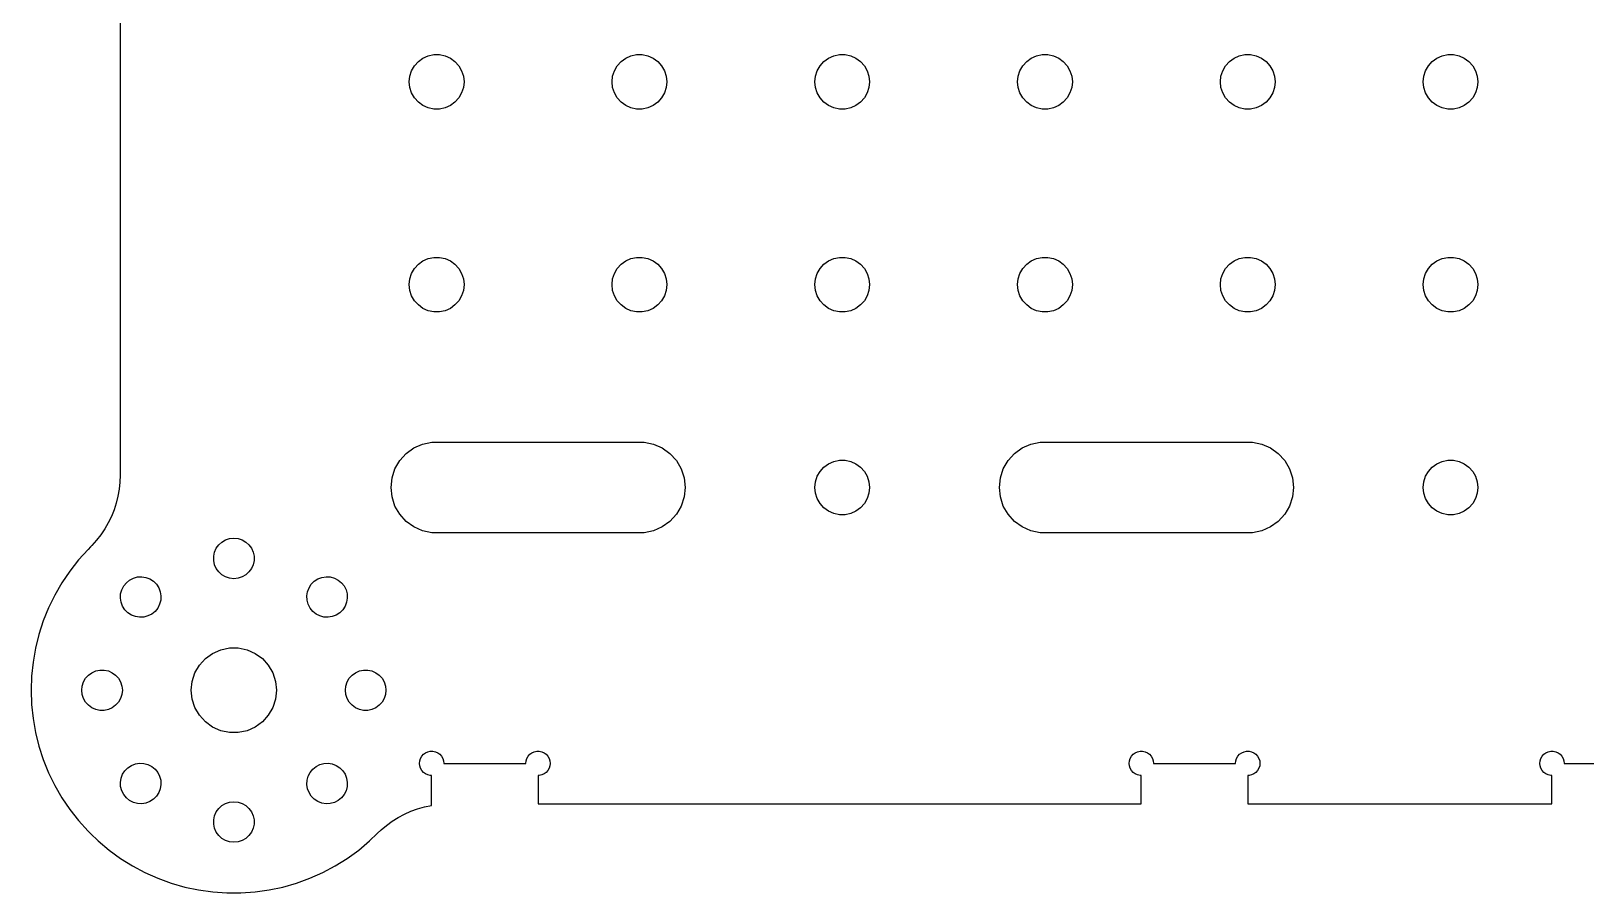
# Model space of a CAD drawing. Header units: metres. Extents: x -10 to 160, y -10 to 160.
# Drawn here: x -10 to 66.7, y -10 to 32.5 of the extents above; entities that cross this region are included whole.
import ezdxf

# ---------------------------------------------------------------- set-up
doc = ezdxf.new("R2010")
doc.units = ezdxf.units.M

msp = doc.modelspace()

# ---------------------------------------------------------------- linework, layer by layer
for p, q in [((-5.6066, 139.393), (-5.6066, 10.6066)), ((8.76672, 30.5491), (8.90784, 30.7935)), ((8.90784, 30.7935), (9.09668, 31.0032)), ((9.09668, 31.0032), (9.32501, 31.1691)), ((9.32501, 31.1691), (9.58284, 31.2839)), ((9.58284, 31.2839), (9.85889, 31.3426)), ((9.85889, 31.3426), (10.1411, 31.3426)), ((10.1411, 31.3426), (10.4172, 31.2839)), ((10.4172, 31.2839), (10.675, 31.1691)), ((10.675, 31.1691), (10.9033, 31.0032)), ((10.9033, 31.0032), (11.0922, 30.7935)), ((11.0922, 30.7935), (11.2333, 30.5491)), ((18.7667, 30.5491), (18.9078, 30.7935)), ((18.9078, 30.7935), (19.0967, 31.0032)), ((19.0967, 31.0032), (19.325, 31.1691)), ((19.325, 31.1691), (19.5828, 31.2839)), ((19.5828, 31.2839), (19.8589, 31.3426)), ((19.8589, 31.3426), (20.1411, 31.3426)), ((20.1411, 31.3426), (20.4172, 31.2839)), ((20.4172, 31.2839), (20.675, 31.1691)), ((20.675, 31.1691), (20.9033, 31.0032)), ((20.9033, 31.0032), (21.0922, 30.7935)), ((21.0922, 30.7935), (21.2333, 30.5491)), ((28.7667, 30.5491), (28.9078, 30.7935)), ((28.9078, 30.7935), (29.0967, 31.0032)), ((29.0967, 31.0032), (29.325, 31.1691)), ((29.325, 31.1691), (29.5828, 31.2839)), ((29.5828, 31.2839), (29.8589, 31.3426)), ((29.8589, 31.3426), (30.1411, 31.3426)), ((30.1411, 31.3426), (30.4172, 31.2839)), ((30.4172, 31.2839), (30.675, 31.1691)), ((30.675, 31.1691), (30.9033, 31.0032)), ((30.9033, 31.0032), (31.0922, 30.7935)), ((31.0922, 30.7935), (31.2333, 30.5491)), ((38.7667, 30.5491), (38.9078, 30.7935)), ((38.9078, 30.7935), (39.0967, 31.0032)), ((39.0967, 31.0032), (39.325, 31.1691)), ((39.325, 31.1691), (39.5828, 31.2839)), ((39.5828, 31.2839), (39.8589, 31.3426)), ((39.8589, 31.3426), (40.1411, 31.3426)), ((40.1411, 31.3426), (40.4172, 31.2839)), ((40.4172, 31.2839), (40.675, 31.1691)), ((40.675, 31.1691), (40.9033, 31.0032)), ((40.9033, 31.0032), (41.0922, 30.7935)), ((41.0922, 30.7935), (41.2333, 30.5491)), ((48.7667, 30.5491), (48.9078, 30.7935)), ((48.9078, 30.7935), (49.0967, 31.0032)), ((49.0967, 31.0032), (49.325, 31.1691)), ((49.325, 31.1691), (49.5828, 31.2839)), ((49.5828, 31.2839), (49.8589, 31.3426)), ((49.8589, 31.3426), (50.1411, 31.3426)), ((50.1411, 31.3426), (50.4172, 31.2839)), ((50.4172, 31.2839), (50.675, 31.1691)), ((50.675, 31.1691), (50.9033, 31.0032)), ((50.9033, 31.0032), (51.0922, 30.7935)), ((51.0922, 30.7935), (51.2333, 30.5491)), ((58.7667, 30.5491), (58.9078, 30.7935)), ((58.9078, 30.7935), (59.0967, 31.0032)), ((59.0967, 31.0032), (59.325, 31.1691)), ((59.325, 31.1691), (59.5828, 31.2839)), ((59.5828, 31.2839), (59.8589, 31.3426)), ((59.8589, 31.3426), (60.1411, 31.3426)), ((60.1411, 31.3426), (60.4172, 31.2839)), ((60.4172, 31.2839), (60.675, 31.1691)), ((60.675, 31.1691), (60.9033, 31.0032)), ((60.9033, 31.0032), (61.0922, 30.7935)), ((61.0922, 30.7935), (61.2333, 30.5491)), ((8.65001, 30), (8.6795, 30.2807)), ((8.6795, 29.7193), (8.65001, 30)), ((8.6795, 30.2807), (8.76672, 30.5491)), ((11.2333, 30.5491), (11.3205, 30.2807)), ((11.3205, 30.2807), (11.35, 30)), ((11.35, 30), (11.3205, 29.7193)), ((18.65, 30), (18.6795, 30.2807)), ((18.6795, 29.7193), (18.65, 30)), ((18.6795, 30.2807), (18.7667, 30.5491)), ((21.2333, 30.5491), (21.3205, 30.2807)), ((21.3205, 30.2807), (21.35, 30)), ((21.35, 30), (21.3205, 29.7193)), ((28.65, 30), (28.6795, 30.2807)), ((28.6795, 29.7193), (28.65, 30)), ((28.6795, 30.2807), (28.7667, 30.5491)), ((31.2333, 30.5491), (31.3205, 30.2807)), ((31.3205, 30.2807), (31.35, 30)), ((31.35, 30), (31.3205, 29.7193)), ((38.65, 30), (38.6795, 30.2807)), ((38.6795, 29.7193), (38.65, 30)), ((38.6795, 30.2807), (38.7667, 30.5491)), ((41.2333, 30.5491), (41.3205, 30.2807)), ((41.3205, 30.2807), (41.35, 30)), ((41.35, 30), (41.3205, 29.7193)), ((48.65, 30), (48.6795, 30.2807)), ((48.6795, 29.7193), (48.65, 30)), ((48.6795, 30.2807), (48.7667, 30.5491)), ((51.2333, 30.5491), (51.3205, 30.2807)), ((51.3205, 30.2807), (51.35, 30)), ((51.35, 30), (51.3205, 29.7193)), ((58.65, 30), (58.6795, 30.2807)), ((58.6795, 29.7193), (58.65, 30)), ((58.6795, 30.2807), (58.7667, 30.5491)), ((61.2333, 30.5491), (61.3205, 30.2807)), ((61.3205, 30.2807), (61.35, 30)), ((61.35, 30), (61.3205, 29.7193)), ((8.76672, 29.4509), (8.6795, 29.7193)), ((8.90784, 29.2065), (8.76672, 29.4509)), ((9.09668, 28.9967), (8.90784, 29.2065)), ((11.0922, 29.2065), (10.9033, 28.9967)), ((11.2333, 29.4509), (11.0922, 29.2065)), ((11.3205, 29.7193), (11.2333, 29.4509)), ((18.7667, 29.4509), (18.6795, 29.7193)), ((18.9078, 29.2065), (18.7667, 29.4509)), ((19.0967, 28.9967), (18.9078, 29.2065)), ((21.0922, 29.2065), (20.9033, 28.9967)), ((21.2333, 29.4509), (21.0922, 29.2065)), ((21.3205, 29.7193), (21.2333, 29.4509)), ((28.7667, 29.4509), (28.6795, 29.7193)), ((28.9078, 29.2065), (28.7667, 29.4509)), ((29.0967, 28.9967), (28.9078, 29.2065)), ((31.0922, 29.2065), (30.9033, 28.9967)), ((31.2333, 29.4509), (31.0922, 29.2065)), ((31.3205, 29.7193), (31.2333, 29.4509)), ((38.7667, 29.4509), (38.6795, 29.7193)), ((38.9078, 29.2065), (38.7667, 29.4509)), ((39.0967, 28.9967), (38.9078, 29.2065)), ((41.0922, 29.2065), (40.9033, 28.9967)), ((41.2333, 29.4509), (41.0922, 29.2065)), ((41.3205, 29.7193), (41.2333, 29.4509)), ((48.7667, 29.4509), (48.6795, 29.7193)), ((48.9078, 29.2065), (48.7667, 29.4509)), ((49.0967, 28.9967), (48.9078, 29.2065)), ((51.0922, 29.2065), (50.9033, 28.9967)), ((51.2333, 29.4509), (51.0922, 29.2065)), ((51.3205, 29.7193), (51.2333, 29.4509)), ((58.7667, 29.4509), (58.6795, 29.7193)), ((58.9078, 29.2065), (58.7667, 29.4509)), ((59.0967, 28.9967), (58.9078, 29.2065)), ((61.0922, 29.2065), (60.9033, 28.9967)), ((61.2333, 29.4509), (61.0922, 29.2065)), ((61.3205, 29.7193), (61.2333, 29.4509)), ((9.32501, 28.8309), (9.09668, 28.9967)), ((9.58284, 28.7161), (9.32501, 28.8309)), ((9.85889, 28.6574), (9.58284, 28.7161)), ((10.1411, 28.6574), (9.85889, 28.6574)), ((10.4172, 28.7161), (10.1411, 28.6574)), ((10.675, 28.8309), (10.4172, 28.7161)), ((10.9033, 28.9967), (10.675, 28.8309)), ((19.325, 28.8309), (19.0967, 28.9967)), ((19.5828, 28.7161), (19.325, 28.8309)), ((19.8589, 28.6574), (19.5828, 28.7161)), ((20.1411, 28.6574), (19.8589, 28.6574)), ((20.4172, 28.7161), (20.1411, 28.6574)), ((20.675, 28.8309), (20.4172, 28.7161)), ((20.9033, 28.9967), (20.675, 28.8309)), ((29.325, 28.8309), (29.0967, 28.9967)), ((29.5828, 28.7161), (29.325, 28.8309)), ((29.8589, 28.6574), (29.5828, 28.7161)), ((30.1411, 28.6574), (29.8589, 28.6574)), ((30.4172, 28.7161), (30.1411, 28.6574)), ((30.675, 28.8309), (30.4172, 28.7161)), ((30.9033, 28.9967), (30.675, 28.8309)), ((39.325, 28.8309), (39.0967, 28.9967)), ((39.5828, 28.7161), (39.325, 28.8309)), ((39.8589, 28.6574), (39.5828, 28.7161)), ((40.1411, 28.6574), (39.8589, 28.6574)), ((40.4172, 28.7161), (40.1411, 28.6574)), ((40.675, 28.8309), (40.4172, 28.7161)), ((40.9033, 28.9967), (40.675, 28.8309)), ((49.325, 28.8309), (49.0967, 28.9967)), ((49.5828, 28.7161), (49.325, 28.8309)), ((49.8589, 28.6574), (49.5828, 28.7161)), ((50.1411, 28.6574), (49.8589, 28.6574)), ((50.4172, 28.7161), (50.1411, 28.6574)), ((50.675, 28.8309), (50.4172, 28.7161)), ((50.9033, 28.9967), (50.675, 28.8309)), ((59.325, 28.8309), (59.0967, 28.9967)), ((59.5828, 28.7161), (59.325, 28.8309)), ((59.8589, 28.6574), (59.5828, 28.7161)), ((60.1411, 28.6574), (59.8589, 28.6574)), ((60.4172, 28.7161), (60.1411, 28.6574)), ((60.675, 28.8309), (60.4172, 28.7161)), ((60.9033, 28.9967), (60.675, 28.8309)), ((8.76672, 20.5491), (8.90784, 20.7935)), ((8.90784, 20.7935), (9.09668, 21.0032)), ((9.09668, 21.0032), (9.32501, 21.1691)), ((9.32501, 21.1691), (9.58284, 21.2839)), ((9.58284, 21.2839), (9.85889, 21.3426)), ((9.85889, 21.3426), (10.1411, 21.3426)), ((10.1411, 21.3426), (10.4172, 21.2839)), ((10.4172, 21.2839), (10.675, 21.1691)), ((10.675, 21.1691), (10.9033, 21.0032)), ((10.9033, 21.0032), (11.0922, 20.7935)), ((11.0922, 20.7935), (11.2333, 20.5491)), ((18.7667, 20.5491), (18.9078, 20.7935)), ((18.9078, 20.7935), (19.0967, 21.0032)), ((19.0967, 21.0032), (19.325, 21.1691)), ((19.325, 21.1691), (19.5828, 21.2839)), ((19.5828, 21.2839), (19.8589, 21.3426)), ((19.8589, 21.3426), (20.1411, 21.3426)), ((20.1411, 21.3426), (20.4172, 21.2839)), ((20.4172, 21.2839), (20.675, 21.1691)), ((20.675, 21.1691), (20.9033, 21.0032)), ((20.9033, 21.0032), (21.0922, 20.7935)), ((21.0922, 20.7935), (21.2333, 20.5491)), ((28.7667, 20.5491), (28.9078, 20.7935)), ((28.9078, 20.7935), (29.0967, 21.0032)), ((29.0967, 21.0032), (29.325, 21.1691)), ((29.325, 21.1691), (29.5828, 21.2839)), ((29.5828, 21.2839), (29.8589, 21.3426)), ((29.8589, 21.3426), (30.1411, 21.3426)), ((30.1411, 21.3426), (30.4172, 21.2839)), ((30.4172, 21.2839), (30.675, 21.1691)), ((30.675, 21.1691), (30.9033, 21.0032)), ((30.9033, 21.0032), (31.0922, 20.7935)), ((31.0922, 20.7935), (31.2333, 20.5491)), ((38.7667, 20.5491), (38.9078, 20.7935)), ((38.9078, 20.7935), (39.0967, 21.0032)), ((39.0967, 21.0032), (39.325, 21.1691)), ((39.325, 21.1691), (39.5828, 21.2839)), ((39.5828, 21.2839), (39.8589, 21.3426)), ((39.8589, 21.3426), (40.1411, 21.3426)), ((40.1411, 21.3426), (40.4172, 21.2839)), ((40.4172, 21.2839), (40.675, 21.1691)), ((40.675, 21.1691), (40.9033, 21.0032)), ((40.9033, 21.0032), (41.0922, 20.7935)), ((41.0922, 20.7935), (41.2333, 20.5491)), ((48.7667, 20.5491), (48.9078, 20.7935)), ((48.9078, 20.7935), (49.0967, 21.0032)), ((49.0967, 21.0032), (49.325, 21.1691)), ((49.325, 21.1691), (49.5828, 21.2839)), ((49.5828, 21.2839), (49.8589, 21.3426)), ((49.8589, 21.3426), (50.1411, 21.3426)), ((50.1411, 21.3426), (50.4172, 21.2839)), ((50.4172, 21.2839), (50.675, 21.1691)), ((50.675, 21.1691), (50.9033, 21.0032)), ((50.9033, 21.0032), (51.0922, 20.7935)), ((51.0922, 20.7935), (51.2333, 20.5491)), ((58.7667, 20.5491), (58.9078, 20.7935)), ((58.9078, 20.7935), (59.0967, 21.0032)), ((59.0967, 21.0032), (59.325, 21.1691)), ((59.325, 21.1691), (59.5828, 21.2839)), ((59.5828, 21.2839), (59.8589, 21.3426)), ((59.8589, 21.3426), (60.1411, 21.3426)), ((60.1411, 21.3426), (60.4172, 21.2839)), ((60.4172, 21.2839), (60.675, 21.1691)), ((60.675, 21.1691), (60.9033, 21.0032)), ((60.9033, 21.0032), (61.0922, 20.7935)), ((61.0922, 20.7935), (61.2333, 20.5491)), ((8.65001, 20), (8.6795, 20.2807)), ((8.6795, 19.7193), (8.65001, 20)), ((8.6795, 20.2807), (8.76672, 20.5491)), ((11.2333, 20.5491), (11.3205, 20.2807)), ((11.3205, 20.2807), (11.35, 20)), ((11.35, 20), (11.3205, 19.7193)), ((18.65, 20), (18.6795, 20.2807)), ((18.6795, 19.7193), (18.65, 20)), ((18.6795, 20.2807), (18.7667, 20.5491)), ((21.2333, 20.5491), (21.3205, 20.2807)), ((21.3205, 20.2807), (21.35, 20)), ((21.35, 20), (21.3205, 19.7193)), ((28.65, 20), (28.6795, 20.2807)), ((28.6795, 19.7193), (28.65, 20)), ((28.6795, 20.2807), (28.7667, 20.5491)), ((31.2333, 20.5491), (31.3205, 20.2807)), ((31.3205, 20.2807), (31.35, 20)), ((31.35, 20), (31.3205, 19.7193)), ((38.65, 20), (38.6795, 20.2807)), ((38.6795, 19.7193), (38.65, 20)), ((38.6795, 20.2807), (38.7667, 20.5491)), ((41.2333, 20.5491), (41.3205, 20.2807)), ((41.3205, 20.2807), (41.35, 20)), ((41.35, 20), (41.3205, 19.7193)), ((48.65, 20), (48.6795, 20.2807)), ((48.6795, 19.7193), (48.65, 20)), ((48.6795, 20.2807), (48.7667, 20.5491)), ((51.2333, 20.5491), (51.3205, 20.2807)), ((51.3205, 20.2807), (51.35, 20)), ((51.35, 20), (51.3205, 19.7193)), ((58.65, 20), (58.6795, 20.2807)), ((58.6795, 19.7193), (58.65, 20)), ((58.6795, 20.2807), (58.7667, 20.5491)), ((61.2333, 20.5491), (61.3205, 20.2807)), ((61.3205, 20.2807), (61.35, 20)), ((61.35, 20), (61.3205, 19.7193)), ((8.76672, 19.4509), (8.6795, 19.7193)), ((8.90784, 19.2065), (8.76672, 19.4509)), ((9.09668, 18.9967), (8.90784, 19.2065)), ((11.0922, 19.2065), (10.9033, 18.9967)), ((11.2333, 19.4509), (11.0922, 19.2065)), ((11.3205, 19.7193), (11.2333, 19.4509)), ((18.7667, 19.4509), (18.6795, 19.7193)), ((18.9078, 19.2065), (18.7667, 19.4509)), ((19.0967, 18.9967), (18.9078, 19.2065)), ((21.0922, 19.2065), (20.9033, 18.9967)), ((21.2333, 19.4509), (21.0922, 19.2065)), ((21.3205, 19.7193), (21.2333, 19.4509)), ((28.7667, 19.4509), (28.6795, 19.7193)), ((28.9078, 19.2065), (28.7667, 19.4509)), ((29.0967, 18.9967), (28.9078, 19.2065)), ((31.0922, 19.2065), (30.9033, 18.9967)), ((31.2333, 19.4509), (31.0922, 19.2065)), ((31.3205, 19.7193), (31.2333, 19.4509)), ((38.7667, 19.4509), (38.6795, 19.7193)), ((38.9078, 19.2065), (38.7667, 19.4509)), ((39.0967, 18.9967), (38.9078, 19.2065)), ((41.0922, 19.2065), (40.9033, 18.9967)), ((41.2333, 19.4509), (41.0922, 19.2065)), ((41.3205, 19.7193), (41.2333, 19.4509)), ((48.7667, 19.4509), (48.6795, 19.7193)), ((48.9078, 19.2065), (48.7667, 19.4509)), ((49.0967, 18.9967), (48.9078, 19.2065)), ((51.0922, 19.2065), (50.9033, 18.9967)), ((51.2333, 19.4509), (51.0922, 19.2065)), ((51.3205, 19.7193), (51.2333, 19.4509)), ((58.7667, 19.4509), (58.6795, 19.7193)), ((58.9078, 19.2065), (58.7667, 19.4509)), ((59.0967, 18.9967), (58.9078, 19.2065)), ((61.0922, 19.2065), (60.9033, 18.9967)), ((61.2333, 19.4509), (61.0922, 19.2065)), ((61.3205, 19.7193), (61.2333, 19.4509)), ((9.32501, 18.8309), (9.09668, 18.9967)), ((9.58284, 18.7161), (9.32501, 18.8309)), ((9.85889, 18.6574), (9.58284, 18.7161)), ((10.1411, 18.6574), (9.85889, 18.6574)), ((10.4172, 18.7161), (10.1411, 18.6574)), ((10.675, 18.8309), (10.4172, 18.7161)), ((10.9033, 18.9967), (10.675, 18.8309)), ((19.325, 18.8309), (19.0967, 18.9967)), ((19.5828, 18.7161), (19.325, 18.8309)), ((19.8589, 18.6574), (19.5828, 18.7161)), ((20.1411, 18.6574), (19.8589, 18.6574)), ((20.4172, 18.7161), (20.1411, 18.6574)), ((20.675, 18.8309), (20.4172, 18.7161)), ((20.9033, 18.9967), (20.675, 18.8309)), ((29.325, 18.8309), (29.0967, 18.9967)), ((29.5828, 18.7161), (29.325, 18.8309)), ((29.8589, 18.6574), (29.5828, 18.7161)), ((30.1411, 18.6574), (29.8589, 18.6574)), ((30.4172, 18.7161), (30.1411, 18.6574)), ((30.675, 18.8309), (30.4172, 18.7161)), ((30.9033, 18.9967), (30.675, 18.8309)), ((39.325, 18.8309), (39.0967, 18.9967)), ((39.5828, 18.7161), (39.325, 18.8309)), ((39.8589, 18.6574), (39.5828, 18.7161)), ((40.1411, 18.6574), (39.8589, 18.6574)), ((40.4172, 18.7161), (40.1411, 18.6574)), ((40.675, 18.8309), (40.4172, 18.7161)), ((40.9033, 18.9967), (40.675, 18.8309)), ((49.325, 18.8309), (49.0967, 18.9967)), ((49.5828, 18.7161), (49.325, 18.8309)), ((49.8589, 18.6574), (49.5828, 18.7161)), ((50.1411, 18.6574), (49.8589, 18.6574)), ((50.4172, 18.7161), (50.1411, 18.6574)), ((50.675, 18.8309), (50.4172, 18.7161)), ((50.9033, 18.9967), (50.675, 18.8309)), ((59.325, 18.8309), (59.0967, 18.9967)), ((59.5828, 18.7161), (59.325, 18.8309)), ((59.8589, 18.6574), (59.5828, 18.7161)), ((60.1411, 18.6574), (59.8589, 18.6574)), ((60.4172, 18.7161), (60.1411, 18.6574)), ((60.675, 18.8309), (60.4172, 18.7161)), ((60.9033, 18.9967), (60.675, 18.8309)), ((8.1797, 11.3225), (8.49445, 11.6721)), ((8.49445, 11.6721), (8.875, 11.9485)), ((8.875, 11.9485), (9.3047, 12.1399)), ((9.3047, 12.1399), (9.7648, 12.2377)), ((9.7648, 12.2377), (20.2352, 12.2377)), ((20.2352, 12.2377), (20.6953, 12.1399)), ((20.6953, 12.1399), (21.125, 11.9485)), ((21.125, 11.9485), (21.5055, 11.6721)), ((21.5055, 11.6721), (21.8203, 11.3225)), ((38.1797, 11.3225), (38.4944, 11.6721)), ((38.4944, 11.6721), (38.875, 11.9485)), ((38.875, 11.9485), (39.3047, 12.1399)), ((39.3047, 12.1399), (39.7648, 12.2377)), ((39.7648, 12.2377), (50.2352, 12.2377)), ((50.2352, 12.2377), (50.6953, 12.1399)), ((50.6953, 12.1399), (51.125, 11.9485)), ((51.125, 11.9485), (51.5055, 11.6721)), ((51.5055, 11.6721), (51.8203, 11.3225)), ((7.79916, 10.4678), (7.94452, 10.9151)), ((7.94452, 10.9151), (8.1797, 11.3225)), ((21.8203, 11.3225), (22.0555, 10.9151)), ((22.0555, 10.9151), (22.2008, 10.4678)), ((28.7667, 10.5491), (28.9078, 10.7935)), ((28.9078, 10.7935), (29.0967, 11.0032)), ((29.0967, 11.0032), (29.325, 11.1691)), ((29.325, 11.1691), (29.5828, 11.2839)), ((29.5828, 11.2839), (29.8589, 11.3426)), ((29.8589, 11.3426), (30.1411, 11.3426)), ((30.1411, 11.3426), (30.4172, 11.2839)), ((30.4172, 11.2839), (30.675, 11.1691)), ((30.675, 11.1691), (30.9033, 11.0032)), ((30.9033, 11.0032), (31.0922, 10.7935)), ((31.0922, 10.7935), (31.2333, 10.5491)), ((37.7992, 10.4678), (37.9445, 10.9151)), ((37.9445, 10.9151), (38.1797, 11.3225)), ((51.8203, 11.3225), (52.0555, 10.9151)), ((52.0555, 10.9151), (52.2008, 10.4678)), ((58.7667, 10.5491), (58.9078, 10.7935)), ((58.9078, 10.7935), (59.0967, 11.0032)), ((59.0967, 11.0032), (59.325, 11.1691)), ((59.325, 11.1691), (59.5828, 11.2839)), ((59.5828, 11.2839), (59.8589, 11.3426)), ((59.8589, 11.3426), (60.1411, 11.3426)), ((60.1411, 11.3426), (60.4172, 11.2839)), ((60.4172, 11.2839), (60.675, 11.1691)), ((60.675, 11.1691), (60.9033, 11.0032)), ((60.9033, 11.0032), (61.0922, 10.7935)), ((61.0922, 10.7935), (61.2333, 10.5491)), ((-5.61877, 10.2578), (-5.65526, 9.91074)), ((-5.6066, 10.6066), (-5.61877, 10.2578)), ((7.75, 10), (7.79916, 10.4678)), ((7.79916, 9.5322), (7.75, 10)), ((22.2008, 10.4678), (22.25, 10)), ((22.25, 10), (22.2008, 9.5322)), ((28.65, 10), (28.6795, 10.2807)), ((28.6795, 9.71933), (28.65, 10)), ((28.6795, 10.2807), (28.7667, 10.5491)), ((31.2333, 10.5491), (31.3205, 10.2807)), ((31.3205, 10.2807), (31.35, 10)), ((31.35, 10), (31.3205, 9.71933)), ((37.75, 10), (37.7992, 10.4678)), ((37.7992, 9.5322), (37.75, 10)), ((52.2008, 10.4678), (52.25, 10)), ((52.25, 10), (52.2008, 9.5322)), ((58.65, 10), (58.6795, 10.2807)), ((58.6795, 9.71933), (58.65, 10)), ((58.6795, 10.2807), (58.7667, 10.5491)), ((61.2333, 10.5491), (61.3205, 10.2807)), ((61.3205, 10.2807), (61.35, 10)), ((61.35, 10), (61.3205, 9.71933)), ((-5.80029, 9.22841), (-5.90813, 8.8965)), ((-5.71585, 9.56703), (-5.80029, 9.22841)), ((-5.65526, 9.91074), (-5.71585, 9.56703)), ((7.94452, 9.08484), (7.79916, 9.5322)), ((22.2008, 9.5322), (22.0555, 9.08484)), ((28.7667, 9.45091), (28.6795, 9.71933)), ((28.9078, 9.2065), (28.7667, 9.45091)), ((29.0967, 8.99677), (28.9078, 9.2065)), ((31.0922, 9.2065), (30.9033, 8.99677)), ((31.2333, 9.45091), (31.0922, 9.2065)), ((31.3205, 9.71933), (31.2333, 9.45091)), ((37.9445, 9.08484), (37.7992, 9.5322)), ((52.2008, 9.5322), (52.0555, 9.08484)), ((58.7667, 9.45091), (58.6795, 9.71933)), ((58.9078, 9.2065), (58.7667, 9.45091)), ((59.0967, 8.99677), (58.9078, 9.2065)), ((61.0922, 9.2065), (60.9033, 8.99677)), ((61.2333, 9.45091), (61.0922, 9.2065)), ((61.3205, 9.71933), (61.2333, 9.45091)), ((-6.03886, 8.57291), (-6.19185, 8.25923)), ((-5.90813, 8.8965), (-6.03886, 8.57291)), ((8.1797, 8.67747), (7.94452, 9.08484)), ((8.49445, 8.32791), (8.1797, 8.67747)), ((21.8203, 8.67747), (21.5055, 8.32791)), ((22.0555, 9.08484), (21.8203, 8.67747)), ((29.325, 8.83087), (29.0967, 8.99677)), ((29.5828, 8.71608), (29.325, 8.83087)), ((29.8589, 8.65741), (29.5828, 8.71608)), ((30.1411, 8.65741), (29.8589, 8.65741)), ((30.4172, 8.71608), (30.1411, 8.65741)), ((30.675, 8.83087), (30.4172, 8.71608)), ((30.9033, 8.99677), (30.675, 8.83087)), ((38.1797, 8.67747), (37.9445, 9.08484)), ((38.4944, 8.32791), (38.1797, 8.67747)), ((51.8203, 8.67747), (51.5055, 8.32791)), ((52.0555, 9.08484), (51.8203, 8.67747)), ((59.325, 8.83087), (59.0967, 8.99677)), ((59.5828, 8.71608), (59.325, 8.83087)), ((59.8589, 8.65741), (59.5828, 8.71608)), ((60.1411, 8.65741), (59.8589, 8.65741)), ((60.4172, 8.71608), (60.1411, 8.65741)), ((60.675, 8.83087), (60.4172, 8.71608)), ((60.9033, 8.99677), (60.675, 8.83087)), ((-6.56151, 7.66766), (-6.77637, 7.39265)), ((-6.36635, 7.957), (-6.56151, 7.66766)), ((-6.19185, 8.25923), (-6.36635, 7.957)), ((8.875, 8.05144), (8.49445, 8.32791)), ((9.3047, 7.86012), (8.875, 8.05144)), ((9.7648, 7.76231), (9.3047, 7.86012)), ((20.2352, 7.76231), (9.7648, 7.76231)), ((20.6953, 7.86012), (20.2352, 7.76231)), ((21.125, 8.05144), (20.6953, 7.86012)), ((21.5055, 8.32791), (21.125, 8.05144)), ((38.875, 8.05144), (38.4944, 8.32791)), ((39.3047, 7.86012), (38.875, 8.05144)), ((39.7648, 7.76231), (39.3047, 7.86012)), ((50.2352, 7.76231), (39.7648, 7.76231)), ((50.6953, 7.86012), (50.2352, 7.76231)), ((51.125, 8.05144), (50.6953, 7.86012)), ((51.5055, 8.32791), (51.125, 8.05144)), ((-7.19339, 6.94658), (-7.66043, 6.42787)), ((-7.07106, 7.06891), (-7.19339, 6.94658)), ((-7.00989, 7.1333), (-7.07106, 7.07423)), ((-7.07106, 7.07423), (-7.07106, 7.06891)), ((-6.77637, 7.39265), (-7.00989, 7.1333)), ((-0.95105, 6.80901), (-0.86601, 7)), ((-0.86601, 7), (-0.74313, 7.16913)), ((-0.74313, 7.16913), (-0.58778, 7.30901)), ((-0.58778, 7.30901), (-0.40672, 7.41354)), ((-0.40672, 7.41354), (-0.2079, 7.47813)), ((-0.2079, 7.47813), (0, 7.5)), ((0, 7.5), (0.2079, 7.47813)), ((0.2079, 7.47813), (0.40672, 7.41354)), ((0.40672, 7.41354), (0.58778, 7.30901)), ((0.58778, 7.30901), (0.74313, 7.16913)), ((0.74313, 7.16913), (0.86601, 7)), ((0.86601, 7), (0.95105, 6.80901)), ((-7.66043, 6.42787), (-8.09016, 5.87784)), ((-0.99451, 6.60452), (-0.95105, 6.80901)), ((-0.99451, 6.39546), (-0.99451, 6.60452)), ((-0.95105, 6.19098), (-0.99451, 6.39546)), ((-0.86601, 6), (-0.95105, 6.19098)), ((0.95105, 6.19098), (0.86601, 6)), ((0.95105, 6.80901), (0.99451, 6.60452)), ((0.99451, 6.39546), (0.95105, 6.19098)), ((0.99451, 6.60452), (0.99451, 6.39546)), ((-8.09016, 5.87784), (-8.48047, 5.29918)), ((-5.3033, 5.3033), (-5.14082, 5.43486)), ((-5.14082, 5.43486), (-4.95456, 5.52977)), ((-4.95456, 5.52977), (-4.75262, 5.58388)), ((-4.75262, 5.58388), (-4.54385, 5.59482)), ((-4.54385, 5.59482), (-4.33737, 5.56212)), ((-4.33737, 5.56212), (-4.1422, 5.4872)), ((-4.1422, 5.4872), (-3.96687, 5.37334)), ((-3.96687, 5.37334), (-3.81905, 5.22551)), ((-0.74313, 5.83086), (-0.86601, 6)), ((-0.58778, 5.69098), (-0.74313, 5.83086)), ((-0.40672, 5.58644), (-0.58778, 5.69098)), ((-0.2079, 5.52185), (-0.40672, 5.58644)), ((0, 5.5), (-0.2079, 5.52185)), ((0.2079, 5.52185), (0, 5.5)), ((0.40672, 5.58644), (0.2079, 5.52185)), ((0.58778, 5.69098), (0.40672, 5.58644)), ((0.74313, 5.83086), (0.58778, 5.69098)), ((0.86601, 6), (0.74313, 5.83086)), ((3.81905, 5.22551), (3.96687, 5.37334)), ((3.96687, 5.37334), (4.1422, 5.4872)), ((4.1422, 5.4872), (4.33737, 5.56212)), ((4.33737, 5.56212), (4.54385, 5.59482)), ((4.54385, 5.59482), (4.75262, 5.58388)), ((4.75262, 5.58388), (4.95456, 5.52977)), ((4.95456, 5.52977), (5.14082, 5.43486)), ((5.14082, 5.43486), (5.3033, 5.3033)), ((-8.82947, 4.6947), (-9.13545, 4.06735)), ((-8.48047, 5.29918), (-8.82947, 4.6947)), ((-5.59482, 4.54385), (-5.58388, 4.75262)), ((-5.58388, 4.75262), (-5.52977, 4.95456)), ((-5.52977, 4.95456), (-5.43486, 5.14082)), ((-5.43486, 5.14082), (-5.3033, 5.3033)), ((-3.81905, 5.22551), (-3.70518, 5.05017)), ((-3.70518, 5.05017), (-3.63026, 4.85501)), ((-3.63026, 4.85501), (-3.59755, 4.64853)), ((-3.59755, 4.64853), (-3.60851, 4.43976)), ((3.59755, 4.64853), (3.63026, 4.85501)), ((3.60851, 4.43976), (3.59755, 4.64853)), ((3.63026, 4.85501), (3.70518, 5.05017)), ((3.70518, 5.05017), (3.81905, 5.22551)), ((5.3033, 5.3033), (5.43486, 5.14082)), ((5.43486, 5.14082), (5.52977, 4.95456)), ((5.52977, 4.95456), (5.58388, 4.75262)), ((5.58388, 4.75262), (5.59482, 4.54385)), ((-9.13545, 4.06735), (-9.39691, 3.4202)), ((-5.56212, 4.33737), (-5.59482, 4.54385)), ((-5.4872, 4.1422), (-5.56212, 4.33737)), ((-5.37334, 3.96687), (-5.4872, 4.1422)), ((-5.22551, 3.81905), (-5.37334, 3.96687)), ((-3.88908, 3.88908), (-4.05154, 3.75752)), ((-3.75752, 4.05154), (-3.88908, 3.88908)), ((-3.66261, 4.23782), (-3.75752, 4.05154)), ((-3.60851, 4.43976), (-3.66261, 4.23782)), ((3.66261, 4.23782), (3.60851, 4.43976)), ((3.75752, 4.05154), (3.66261, 4.23782)), ((3.88908, 3.88908), (3.75752, 4.05154)), ((4.05154, 3.75752), (3.88908, 3.88908)), ((5.37334, 3.96687), (5.22551, 3.81905)), ((5.4872, 4.1422), (5.37334, 3.96687)), ((5.56212, 4.33737), (5.4872, 4.1422)), ((5.59482, 4.54385), (5.56212, 4.33737)), ((-9.39691, 3.4202), (-9.61261, 2.75636)), ((-5.05017, 3.70518), (-5.22551, 3.81905)), ((-4.85501, 3.63026), (-5.05017, 3.70518)), ((-4.64853, 3.59755), (-4.85501, 3.63026)), ((-4.43976, 3.60851), (-4.64853, 3.59755)), ((-4.23782, 3.66261), (-4.43976, 3.60851)), ((-4.05154, 3.75752), (-4.23782, 3.66261)), ((4.23782, 3.66261), (4.05154, 3.75752)), ((4.43976, 3.60851), (4.23782, 3.66261)), ((4.64853, 3.59755), (4.43976, 3.60851)), ((4.85501, 3.63026), (4.64853, 3.59755)), ((5.05017, 3.70518), (4.85501, 3.63026)), ((5.22551, 3.81905), (5.05017, 3.70518)), ((-9.61261, 2.75636), (-9.78146, 2.07912)), ((-9.78146, 2.07912), (-9.90268, 1.39172)), ((-1.69893, 1.23434), (-1.40517, 1.56059)), ((-1.40517, 1.56059), (-1.04999, 1.81865)), ((-1.04999, 1.81865), (-0.64893, 1.99721)), ((-0.64893, 1.99721), (-0.2195, 2.08849)), ((-0.2195, 2.08849), (0.2195, 2.08849)), ((0.2195, 2.08849), (0.64893, 1.99721)), ((0.64893, 1.99721), (1.04999, 1.81865)), ((1.04999, 1.81865), (1.40517, 1.56059)), ((1.40517, 1.56059), (1.69893, 1.23434)), ((-9.90268, 1.39172), (-9.97563, 0.69756)), ((-7.16913, 0.74313), (-7, 0.86601)), ((-7, 0.86601), (-6.80901, 0.95105)), ((-6.80901, 0.95105), (-6.60452, 0.99451)), ((-6.60452, 0.99451), (-6.39546, 0.99451)), ((-6.39546, 0.99451), (-6.19098, 0.95105)), ((-6.19098, 0.95105), (-6, 0.86601)), ((-6, 0.86601), (-5.83086, 0.74313)), ((-2.05411, 0.4366), (-1.91844, 0.85414)), ((-1.91844, 0.85414), (-1.69893, 1.23434)), ((1.69893, 1.23434), (1.91844, 0.85414)), ((1.91844, 0.85414), (2.05411, 0.4366)), ((5.83086, 0.74313), (6, 0.86601)), ((6, 0.86601), (6.19098, 0.95105)), ((6.19098, 0.95105), (6.39546, 0.99451)), ((6.39546, 0.99451), (6.60452, 0.99451)), ((6.60452, 0.99451), (6.80901, 0.95105)), ((6.80901, 0.95105), (7, 0.86601)), ((7, 0.86601), (7.16913, 0.74313)), ((-9.97563, 0.69756), (-10, 0)), ((-10, 0), (-9.97563, -0.69756)), ((-7.5, 0), (-7.47813, 0.2079)), ((-7.47813, -0.2079), (-7.5, 0)), ((-7.47813, 0.2079), (-7.41354, 0.40672)), ((-7.41354, 0.40672), (-7.30901, 0.58778)), ((-7.30901, 0.58778), (-7.16913, 0.74313)), ((-5.83086, 0.74313), (-5.69098, 0.58778)), ((-5.69098, 0.58778), (-5.58644, 0.40672)), ((-5.58644, 0.40672), (-5.52185, 0.2079)), ((-5.52185, 0.2079), (-5.5, 0)), ((-5.5, 0), (-5.52185, -0.2079)), ((-2.09999, 0), (-2.05411, 0.4366)), ((-2.05411, -0.4366), (-2.09999, 0)), ((2.05411, 0.4366), (2.09999, 0)), ((2.09999, 0), (2.05411, -0.4366)), ((5.5, 0), (5.52185, 0.2079)), ((5.52185, -0.2079), (5.5, 0)), ((5.52185, 0.2079), (5.58644, 0.40672)), ((5.58644, 0.40672), (5.69098, 0.58778)), ((5.69098, 0.58778), (5.83086, 0.74313)), ((7.16913, 0.74313), (7.30901, 0.58778)), ((7.30901, 0.58778), (7.41354, 0.40672)), ((7.41354, 0.40672), (7.47813, 0.2079)), ((7.47813, 0.2079), (7.5, 0)), ((7.5, 0), (7.47813, -0.2079)), ((-9.97563, -0.69756), (-9.90268, -1.39172)), ((-7.41354, -0.40672), (-7.47813, -0.2079)), ((-7.30901, -0.58778), (-7.41354, -0.40672)), ((-7.16913, -0.74313), (-7.30901, -0.58778)), ((-7, -0.86601), (-7.16913, -0.74313)), ((-5.83086, -0.74313), (-6, -0.86601)), ((-5.69098, -0.58778), (-5.83086, -0.74313)), ((-5.58644, -0.40672), (-5.69098, -0.58778)), ((-5.52185, -0.2079), (-5.58644, -0.40672)), ((-1.91844, -0.85414), (-2.05411, -0.4366)), ((2.05411, -0.4366), (1.91844, -0.85414)), ((5.58644, -0.40672), (5.52185, -0.2079)), ((5.69098, -0.58778), (5.58644, -0.40672)), ((5.83086, -0.74313), (5.69098, -0.58778)), ((6, -0.86601), (5.83086, -0.74313)), ((7.16913, -0.74313), (7, -0.86601)), ((7.30901, -0.58778), (7.16913, -0.74313)), ((7.41354, -0.40672), (7.30901, -0.58778)), ((7.47813, -0.2079), (7.41354, -0.40672)), ((-9.90268, -1.39172), (-9.78146, -2.07912)), ((-6.80901, -0.95105), (-7, -0.86601)), ((-6.60452, -0.99451), (-6.80901, -0.95105)), ((-6.39546, -0.99451), (-6.60452, -0.99451)), ((-6.19098, -0.95105), (-6.39546, -0.99451)), ((-6, -0.86601), (-6.19098, -0.95105)), ((-1.69893, -1.23434), (-1.91844, -0.85414)), ((-1.40517, -1.56059), (-1.69893, -1.23434)), ((1.69893, -1.23434), (1.40517, -1.56059)), ((1.91844, -0.85414), (1.69893, -1.23434)), ((6.19098, -0.95105), (6, -0.86601)), ((6.39546, -0.99451), (6.19098, -0.95105)), ((6.60452, -0.99451), (6.39546, -0.99451)), ((6.80901, -0.95105), (6.60452, -0.99451)), ((7, -0.86601), (6.80901, -0.95105)), ((-9.78146, -2.07912), (-9.61261, -2.75636)), ((-1.04999, -1.81865), (-1.40517, -1.56059)), ((-0.64893, -1.99721), (-1.04999, -1.81865)), ((-0.2195, -2.08849), (-0.64893, -1.99721)), ((0.2195, -2.08849), (-0.2195, -2.08849)), ((0.64893, -1.99721), (0.2195, -2.08849)), ((1.04999, -1.81865), (0.64893, -1.99721)), ((1.40517, -1.56059), (1.04999, -1.81865)), ((-9.61261, -2.75636), (-9.39691, -3.4202)), ((9.45001, -3.08699), (9.56459, -3.03596)), ((9.56459, -3.03596), (9.68729, -3.00989)), ((9.68729, -3.00989), (9.81273, -3.00989)), ((9.81273, -3.00989), (9.93542, -3.03596)), ((9.93542, -3.03596), (10.05, -3.08699)), ((14.7, -3.08699), (14.8146, -3.03596)), ((14.8146, -3.03596), (14.9373, -3.00989)), ((14.9373, -3.00989), (15.0627, -3.00989)), ((15.0627, -3.00989), (15.1854, -3.03596)), ((15.1854, -3.03596), (15.3, -3.08699)), ((44.45, -3.08699), (44.5646, -3.03596)), ((44.5646, -3.03596), (44.6873, -3.00989)), ((44.6873, -3.00989), (44.8127, -3.00989)), ((44.8127, -3.00989), (44.9354, -3.03596)), ((44.9354, -3.03596), (45.05, -3.08699)), ((49.7, -3.08699), (49.8146, -3.03596)), ((49.8146, -3.03596), (49.9373, -3.00989)), ((49.9373, -3.00989), (50.0627, -3.00989)), ((50.0627, -3.00989), (50.1854, -3.03596)), ((50.1854, -3.03596), (50.3, -3.08699)), ((64.7, -3.08699), (64.8146, -3.03596)), ((64.8146, -3.03596), (64.9373, -3.00989)), ((64.9373, -3.00989), (65.0627, -3.00989)), ((65.0627, -3.00989), (65.1854, -3.03596)), ((65.1854, -3.03596), (65.3, -3.08699)), ((-9.39691, -3.4202), (-9.13545, -4.06735)), ((-5.37334, -3.96687), (-5.22551, -3.81905)), ((-5.22551, -3.81905), (-5.05017, -3.70518)), ((-5.05017, -3.70518), (-4.85501, -3.63026)), ((-4.85501, -3.63026), (-4.64853, -3.59755)), ((-4.64853, -3.59755), (-4.43976, -3.60851)), ((-4.43976, -3.60851), (-4.23782, -3.66261)), ((-4.23782, -3.66261), (-4.05154, -3.75752)), ((-4.05154, -3.75752), (-3.88908, -3.88908)), ((3.88908, -3.88908), (4.05154, -3.75752)), ((4.05154, -3.75752), (4.23782, -3.66261)), ((4.23782, -3.66261), (4.43976, -3.60851)), ((4.43976, -3.60851), (4.64853, -3.59755)), ((4.64853, -3.59755), (4.85501, -3.63026)), ((4.85501, -3.63026), (5.05017, -3.70518)), ((5.05017, -3.70518), (5.22551, -3.81905)), ((5.22551, -3.81905), (5.37334, -3.96687)), ((9.15001, -3.6066), (9.16312, -3.48186)), ((9.16312, -3.73135), (9.15001, -3.6066)), ((9.16312, -3.48186), (9.20187, -3.36256)), ((9.20187, -3.85065), (9.16312, -3.73135)), ((9.20187, -3.36256), (9.2646, -3.25394)), ((9.2646, -3.25394), (9.34853, -3.16072)), ((9.34853, -3.16072), (9.45001, -3.08699)), ((10.05, -3.08699), (10.1515, -3.16072)), ((10.1515, -3.16072), (10.2354, -3.25394)), ((10.2354, -3.25394), (10.2981, -3.36256)), ((10.2981, -3.36256), (10.3369, -3.48186)), ((10.3369, -3.48186), (10.35, -3.6066)), ((10.35, -3.6066), (14.4, -3.6066)), ((14.4, -3.6066), (14.4131, -3.48186)), ((14.4131, -3.48186), (14.4519, -3.36256)), ((14.4519, -3.36256), (14.5146, -3.25394)), ((14.5146, -3.25394), (14.5985, -3.16072)), ((14.5985, -3.16072), (14.7, -3.08699)), ((15.3, -3.08699), (15.4015, -3.16072)), ((15.4015, -3.16072), (15.4854, -3.25394)), ((15.4854, -3.25394), (15.5481, -3.36256)), ((15.5481, -3.36256), (15.5869, -3.48186)), ((15.5869, -3.73135), (15.5481, -3.85065)), ((15.5869, -3.48186), (15.6, -3.6066)), ((15.6, -3.6066), (15.5869, -3.73135)), ((44.15, -3.6066), (44.1631, -3.48186)), ((44.1631, -3.73135), (44.15, -3.6066)), ((44.1631, -3.48186), (44.2019, -3.36256)), ((44.2019, -3.85065), (44.1631, -3.73135)), ((44.2019, -3.36256), (44.2646, -3.25394)), ((44.2646, -3.25394), (44.3485, -3.16072)), ((44.3485, -3.16072), (44.45, -3.08699)), ((45.05, -3.08699), (45.1515, -3.16072)), ((45.1515, -3.16072), (45.2354, -3.25394)), ((45.2354, -3.25394), (45.2981, -3.36256)), ((45.2981, -3.36256), (45.3369, -3.48186)), ((45.3369, -3.48186), (45.35, -3.6066)), ((45.35, -3.6066), (49.4, -3.6066)), ((49.4, -3.6066), (49.4131, -3.48186)), ((49.4131, -3.48186), (49.4519, -3.36256)), ((49.4519, -3.36256), (49.5146, -3.25394)), ((49.5146, -3.25394), (49.5985, -3.16072)), ((49.5985, -3.16072), (49.7, -3.08699)), ((50.3, -3.08699), (50.4015, -3.16072)), ((50.4015, -3.16072), (50.4854, -3.25394)), ((50.4854, -3.25394), (50.5481, -3.36256)), ((50.5481, -3.36256), (50.5869, -3.48186)), ((50.5869, -3.73135), (50.5481, -3.85065)), ((50.5869, -3.48186), (50.6, -3.6066)), ((50.6, -3.6066), (50.5869, -3.73135)), ((64.4, -3.6066), (64.4131, -3.48186)), ((64.4131, -3.73135), (64.4, -3.6066)), ((64.4131, -3.48186), (64.4519, -3.36256)), ((64.4519, -3.85065), (64.4131, -3.73135)), ((64.4519, -3.36256), (64.5146, -3.25394)), ((64.5146, -3.25394), (64.5985, -3.16072)), ((64.5985, -3.16072), (64.7, -3.08699)), ((65.3, -3.08699), (65.4015, -3.16072)), ((65.4015, -3.16072), (65.4854, -3.25394)), ((65.4854, -3.25394), (65.5481, -3.36256)), ((65.5481, -3.36256), (65.5869, -3.48186)), ((65.5869, -3.48186), (65.6, -3.6066)), ((65.6, -3.6066), (69.65, -3.6066)), ((-9.13545, -4.06735), (-8.82947, -4.6947)), ((-5.59482, -4.54385), (-5.56212, -4.33737)), ((-5.58388, -4.75262), (-5.59482, -4.54385)), ((-5.56212, -4.33737), (-5.4872, -4.1422)), ((-5.4872, -4.1422), (-5.37334, -3.96687)), ((-3.88908, -3.88908), (-3.75752, -4.05154)), ((-3.75752, -4.05154), (-3.66261, -4.23782)), ((-3.66261, -4.23782), (-3.60851, -4.43976)), ((-3.60851, -4.43976), (-3.59755, -4.64853)), ((3.59755, -4.64853), (3.60851, -4.43976)), ((3.60851, -4.43976), (3.66261, -4.23782)), ((3.66261, -4.23782), (3.75752, -4.05154)), ((3.75752, -4.05154), (3.88908, -3.88908)), ((5.37334, -3.96687), (5.4872, -4.1422)), ((5.4872, -4.1422), (5.56212, -4.33737)), ((5.56212, -4.33737), (5.59482, -4.54385)), ((5.59482, -4.54385), (5.58388, -4.75262)), ((9.2646, -3.95927), (9.20187, -3.85065)), ((9.34853, -4.05249), (9.2646, -3.95927)), ((9.45001, -4.12622), (9.34853, -4.05249)), ((9.56459, -4.17725), (9.45001, -4.12622)), ((9.68729, -4.20332), (9.56459, -4.17725)), ((9.75, -4.20332), (9.68729, -4.20332)), ((9.75, -5.68092), (9.75, -4.20332)), ((15.0627, -4.20332), (15, -4.20332)), ((15, -4.20332), (15, -5.60963)), ((15.1854, -4.17725), (15.0627, -4.20332)), ((15.3, -4.12622), (15.1854, -4.17725)), ((15.4015, -4.05249), (15.3, -4.12622)), ((15.4854, -3.95927), (15.4015, -4.05249)), ((15.5481, -3.85065), (15.4854, -3.95927)), ((44.2646, -3.95927), (44.2019, -3.85065)), ((44.3485, -4.05249), (44.2646, -3.95927)), ((44.45, -4.12622), (44.3485, -4.05249)), ((44.5646, -4.17725), (44.45, -4.12622)), ((44.6873, -4.20332), (44.5646, -4.17725)), ((44.75, -4.20332), (44.6873, -4.20332)), ((44.75, -5.60963), (44.75, -4.20332)), ((50.0627, -4.20332), (50, -4.20332)), ((50, -4.20332), (50, -5.60963)), ((50.1854, -4.17725), (50.0627, -4.20332)), ((50.3, -4.12622), (50.1854, -4.17725)), ((50.4015, -4.05249), (50.3, -4.12622)), ((50.4854, -3.95927), (50.4015, -4.05249)), ((50.5481, -3.85065), (50.4854, -3.95927)), ((64.5146, -3.95927), (64.4519, -3.85065)), ((64.5985, -4.05249), (64.5146, -3.95927)), ((64.7, -4.12622), (64.5985, -4.05249)), ((64.8146, -4.17725), (64.7, -4.12622)), ((64.9373, -4.20332), (64.8146, -4.17725)), ((65, -4.20332), (64.9373, -4.20332)), ((65, -5.60963), (65, -4.20332)), ((-8.82947, -4.6947), (-8.48047, -5.29918)), ((-8.48047, -5.29918), (-8.09016, -5.87784)), ((-5.52977, -4.95456), (-5.58388, -4.75262)), ((-5.43486, -5.14082), (-5.52977, -4.95456)), ((-5.3033, -5.3033), (-5.43486, -5.14082)), ((-5.14082, -5.43486), (-5.3033, -5.3033)), ((-3.81905, -5.22551), (-3.96687, -5.37334)), ((-3.70518, -5.05017), (-3.81905, -5.22551)), ((-3.63026, -4.85501), (-3.70518, -5.05017)), ((-3.59755, -4.64853), (-3.63026, -4.85501)), ((3.63026, -4.85501), (3.59755, -4.64853)), ((3.70518, -5.05017), (3.63026, -4.85501)), ((3.81905, -5.22551), (3.70518, -5.05017)), ((3.96687, -5.37334), (3.81905, -5.22551)), ((5.3033, -5.3033), (5.14082, -5.43486)), ((5.43486, -5.14082), (5.3033, -5.3033)), ((5.52977, -4.95456), (5.43486, -5.14082)), ((5.58388, -4.75262), (5.52977, -4.95456)), ((-8.09016, -5.87784), (-7.66043, -6.42787)), ((-4.95456, -5.52977), (-5.14082, -5.43486)), ((-4.75262, -5.58388), (-4.95456, -5.52977)), ((-4.54385, -5.59482), (-4.75262, -5.58388)), ((-4.33737, -5.56212), (-4.54385, -5.59482)), ((-4.1422, -5.4872), (-4.33737, -5.56212)), ((-3.96687, -5.37334), (-4.1422, -5.4872)), ((-0.95105, -6.19098), (-0.86601, -6)), ((-0.86601, -6), (-0.74313, -5.83086)), ((-0.74313, -5.83086), (-0.58778, -5.69098)), ((-0.58778, -5.69098), (-0.40672, -5.58644)), ((-0.40672, -5.58644), (-0.2079, -5.52185)), ((-0.2079, -5.52185), (0, -5.5)), ((0, -5.5), (0.2079, -5.52185)), ((0.2079, -5.52185), (0.40672, -5.58644)), ((0.40672, -5.58644), (0.58778, -5.69098)), ((0.58778, -5.69098), (0.74313, -5.83086)), ((0.74313, -5.83086), (0.86601, -6)), ((0.86601, -6), (0.95105, -6.19098)), ((4.1422, -5.4872), (3.96687, -5.37334)), ((4.33737, -5.56212), (4.1422, -5.4872)), ((4.54385, -5.59482), (4.33737, -5.56212)), ((4.75262, -5.58388), (4.54385, -5.59482)), ((4.95456, -5.52977), (4.75262, -5.58388)), ((5.14082, -5.43486), (4.95456, -5.52977)), ((8.1066, -6.27647), (8.41473, -6.11263)), ((8.41473, -6.11263), (8.73357, -5.97067)), ((8.73357, -5.97067), (9.06151, -5.85132)), ((9.06151, -5.85132), (9.39699, -5.75511)), ((9.39699, -5.75511), (9.75, -5.68092)), ((15, -5.60963), (44.75, -5.60963)), ((50, -5.60963), (65, -5.60963)), ((-7.66043, -6.42787), (-7.19339, -6.94658)), ((-0.99451, -6.39546), (-0.95105, -6.19098)), ((-0.99451, -6.60452), (-0.99451, -6.39546)), ((-0.95105, -6.80901), (-0.99451, -6.60452)), ((-0.86601, -7), (-0.95105, -6.80901)), ((0.95105, -6.80901), (0.86601, -7)), ((0.95105, -6.19098), (0.99451, -6.39546)), ((0.99451, -6.60452), (0.95105, -6.80901)), ((0.99451, -6.39546), (0.99451, -6.60452)), ((7.07434, -7.07106), (7.26094, -6.89087)), ((7.26094, -6.89087), (7.52829, -6.66653)), ((7.52829, -6.66653), (7.81062, -6.46141)), ((7.81062, -6.46141), (8.1066, -6.27647)), ((-7.19339, -6.94658), (-7.07106, -7.06471)), ((-7.07106, -7.06471), (-7.07106, -7.07106)), ((-7.07106, -7.07106), (-7.06448, -7.07106)), ((-7.06448, -7.07106), (-6.6913, -7.43144)), ((-6.6913, -7.43144), (-6.1566, -7.8801)), ((-0.74313, -7.16913), (-0.86601, -7)), ((-0.58778, -7.30901), (-0.74313, -7.16913)), ((-0.40672, -7.41354), (-0.58778, -7.30901)), ((-0.2079, -7.47813), (-0.40672, -7.41354)), ((0, -7.5), (-0.2079, -7.47813)), ((0.2079, -7.47813), (0, -7.5)), ((0.40672, -7.41354), (0.2079, -7.47813)), ((0.58778, -7.30901), (0.40672, -7.41354)), ((0.74313, -7.16913), (0.58778, -7.30901)), ((0.86601, -7), (0.74313, -7.16913)), ((6.1566, -7.8801), (6.6913, -7.43144)), ((6.6913, -7.43144), (7.06448, -7.07106)), ((7.06448, -7.07106), (7.07434, -7.07106)), ((-6.1566, -7.8801), (-5.59192, -8.29037)), ((-5.59192, -8.29037), (-5, -8.66025)), ((5, -8.66025), (5.59192, -8.29037)), ((5.59192, -8.29037), (6.1566, -7.8801)), ((-5, -8.66025), (-4.3837, -8.98793)), ((-4.3837, -8.98793), (-3.74606, -9.27184)), ((3.74606, -9.27184), (4.3837, -8.98793)), ((4.3837, -8.98793), (5, -8.66025)), ((-3.74606, -9.27184), (-3.09016, -9.51056)), ((-3.09016, -9.51056), (-2.4192, -9.70296)), ((-2.4192, -9.70296), (-1.73648, -9.84807)), ((-1.73648, -9.84807), (-1.04527, -9.94521)), ((-1.04527, -9.94521), (-0.34898, -9.9939)), ((0.34898, -9.9939), (1.04527, -9.94521)), ((1.04527, -9.94521), (1.73648, -9.84807)), ((1.73648, -9.84807), (2.4192, -9.70296)), ((2.4192, -9.70296), (3.09016, -9.51056)), ((3.09016, -9.51056), (3.74606, -9.27184)), ((-0.34898, -9.9939), (0.34898, -9.9939))]:
    msp.add_line(p, q)

doc.saveas('drawing.dxf')
